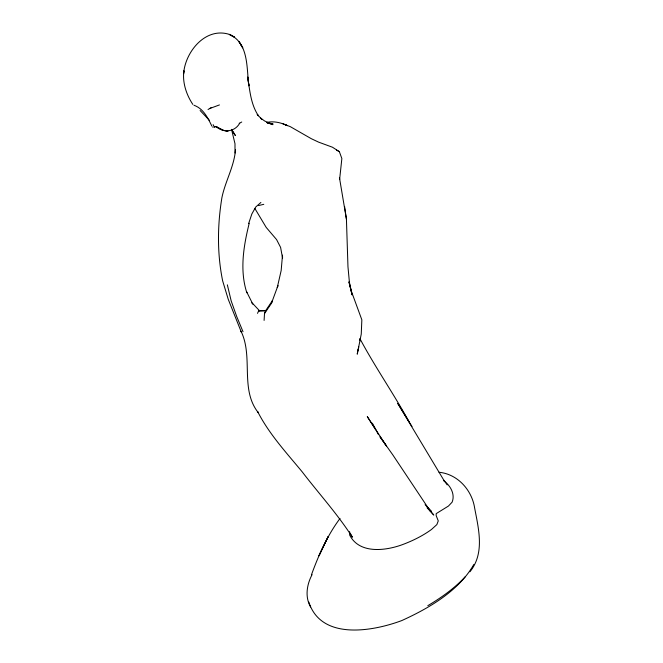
<?xml version="1.0" encoding="UTF-8"?>
<svg xmlns="http://www.w3.org/2000/svg" width="663" height="663" viewBox="0 0 663 663"><rect width="100%" height="100%" fill="white"/><g stroke="black" fill="none" stroke-linecap="round" stroke-linejoin="round"><path stroke-width="0.99" d="M235 153.02L234.992 143.738L231.536 129.36L235.382 135.567L232.017 130.263M264.098 320.42L264.512 313.533L265.672 310.64L272.501 300.496L271.416 303.389L264.512 313.533M358.393 348.837L358.608 346.807M358.293 349.849L358.7 346.799M235.531 149.415C234.296 166.347 225.254 181.223 221.906 197.665C217.406 225.163 217.05 253.573 222.669 280.93L228.246 299.32L241.332 332.113L240.984 331.16C253.606 356.901 239.716 389.123 258.238 412.626L257.774 411.822C269.12 434.041 286.375 452.688 302.179 471.824C318.87 493.612 337.542 514.057 352.368 537.204L350.172 533.11M358.095 349.426L357.249 354.158L361.252 334.094L361.849 319.831L351.117 290.568L348.995 281.966M249.213 223.265C243.619 245.84 239.509 270.123 246.835 292.789L246.454 291.438L252.313 303.107L259.54 310.773L266.228 310.723M248.617 223.622L251.841 213.992L255.727 207.038L260.891 202.455M271.416 303.389L277.963 285.62L277.283 287.51L281.17 270.512L282.496 255.131L282.554 258.089L280.598 247.382L276.57 239.567L266.203 227.417L254.816 208.397M311.411 574.929C318.63 555.047 327.323 535.48 340.02 518.441M212.964 127.304L212.657 126.989M257.509 313.359L258.62 310.955L259.54 310.773M312.099 574.622C306.828 584.493 304.773 596.857 310.574 606.968M308.842 602.087C321.157 640.632 372.772 631.441 401.786 620.568C428.895 608.244 458.763 591.006 473.863 564.42M469.901 571.788C484.935 553.315 478.62 529.074 474.642 508.024C471.899 490.032 457.652 474.078 439.03 472.263M239.691 123.252C234.768 132.028 223.481 133.18 216.196 126.6L217.903 127.594L216.088 126.625M465.285 576.702C454.478 588.346 441.417 597.587 427.817 605.675M208.041 109.528L211.074 107.729M215.011 126.915L214.19 127.379M239.202 123.368L241.746 122.009M209.483 108.599L219.453 104.928M258.611 205.538L263.783 204.32M267.214 122.315C274.117 120.948 281.22 122.705 287.485 125.663L282.405 123.542M258.62 310.955L265.672 310.64M215.144 126.716L216.668 126.774M267.885 123.318L273.015 123.915L266.667 122.522L272.907 124.661L264.578 120.948L260.617 118.08L261.935 119.415L257.186 114.442L258.413 115.752C250.771 104.373 249.752 90.193 247.713 77.016L248.849 85.726C246.487 68.04 248.948 43.012 229.299 34.385C205.472 26.777 185.176 51.896 183.626 73.651L183.933 70.8C182.209 82.411 186.46 94.925 192.85 104.431M284.568 124.445L290.286 126.65L311.32 138.7L318.563 142.122L332.453 147.219L339.348 151.653L341.859 158.556L339.613 179.516L339.464 177.734L346.426 219.138L347.967 266.741L349.418 282.363L352.078 294.894L348.995 282.057M336.481 150.103L339.348 151.653M193.961 105.243C203.334 108.591 207.809 117.699 211.845 126.111M443.572 480.683C450.252 485.233 455.398 494.092 452.116 502.164L448.445 506.051L436.163 513.651L436.196 515.715L438.268 520.878L436.859 524.59L431.497 529.464A81.64 39.573 -11.9 0 1 402.482 544.621C385.634 550.82 359.561 554.227 349.733 535.215L349.608 531.643M209.317 120.252L200.102 110.497M425.091 504.667L431.456 511.206M427.013 507.725L433.784 515.06L427.908 508.107M251.783 302.817L253.067 304.35M447.21 484.893L443.34 479.399L397.709 403.336L412.005 426.549M430.254 511.09L392.778 454.843L379.974 436.76L386.396 445.934L367.294 416.613L375.614 429.641M409.038 421.767C393.656 393.673 375.266 367.343 360.158 339.1M372.341 423.16L378.507 434.713M213.121 124.644L214.207 126.832M359.603 339.05L360.382 340.79L360.142 338.743M243.006 331.707L236.658 316.4L231.18 300.919L227.343 284.833M344.578 206.408L346.426 219.138M248.484 82.892L248.849 85.726M328.127 536.632L318.994 555.693L328.127 536.632M227.881 131.117L223.274 130.346L217.729 127.511L223.274 130.346L227.881 131.117M231.694 35.628L229.299 34.385L234.52 37.169L231.694 35.628M241.117 45.059L238.978 41.57L242.774 47.86L241.117 45.059"/></g></svg>
